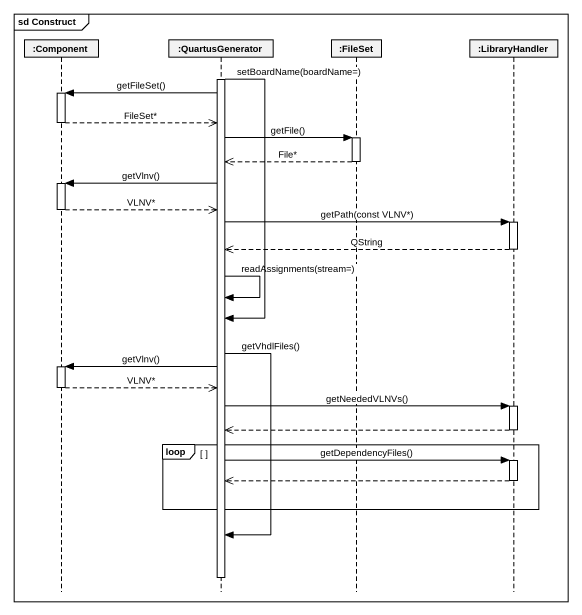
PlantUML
@startuml
mainframe sd Construct
hide footbox
participant ":Component" as Component_
participant ":QuartusGenerator" as QuartusGenerator
participant ":FileSet" as FileSet
participant ":LibraryHandler" as LibraryHandler

activate QuartusGenerator
QuartusGenerator -> Component_ : getFileSet()
activate Component_
Component_ -->> QuartusGenerator : FileSet*
deactivate Component_
QuartusGenerator -> FileSet : getFile()
activate FileSet
FileSet -->> QuartusGenerator : File*
deactivate FileSet
QuartusGenerator -> Component_ : getVlnv()
activate Component_
Component_ -->> QuartusGenerator : VLNV*
deactivate Component_
QuartusGenerator -> LibraryHandler : getPath(const VLNV*)
activate LibraryHandler
LibraryHandler -->> QuartusGenerator : QString
deactivate LibraryHandler
QuartusGenerator -> QuartusGenerator : readAssignments(stream=)
QuartusGenerator -> QuartusGenerator : setBoardName(boardName=)
QuartusGenerator -> Component_ : getVlnv()
activate Component_
Component_ -->> QuartusGenerator : VLNV*
deactivate Component_
QuartusGenerator -> LibraryHandler : getNeededVLNVs()
activate LibraryHandler
LibraryHandler -->> QuartusGenerator
deactivate LibraryHandler
loop
  QuartusGenerator -> LibraryHandler : getDependencyFiles()
  activate LibraryHandler
  LibraryHandler -->> QuartusGenerator
  deactivate LibraryHandler
end
QuartusGenerator -> QuartusGenerator : getVhdlFiles()
deactivate QuartusGenerator
@enduml
